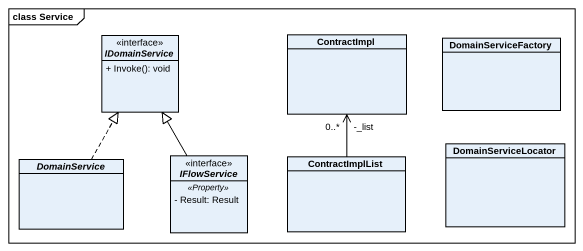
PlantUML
@startuml
mainframe class Service
hide circle
hide empty members
skinparam classAttributeIconSize 0
interface IDomainService <<interface>> {
  + Invoke(): void
}
class ContractImpl
class DomainServiceFactory
abstract class DomainService
interface IFlowService <<interface>> {
  .. <<Property>> ..
  - Result: Result
}
class ContractImplList
class DomainServiceLocator
DomainService .up.|> IDomainService
IFlowService -up-|> IDomainService
ContractImplList -up-> "-_list\n0..*" ContractImpl
@enduml
